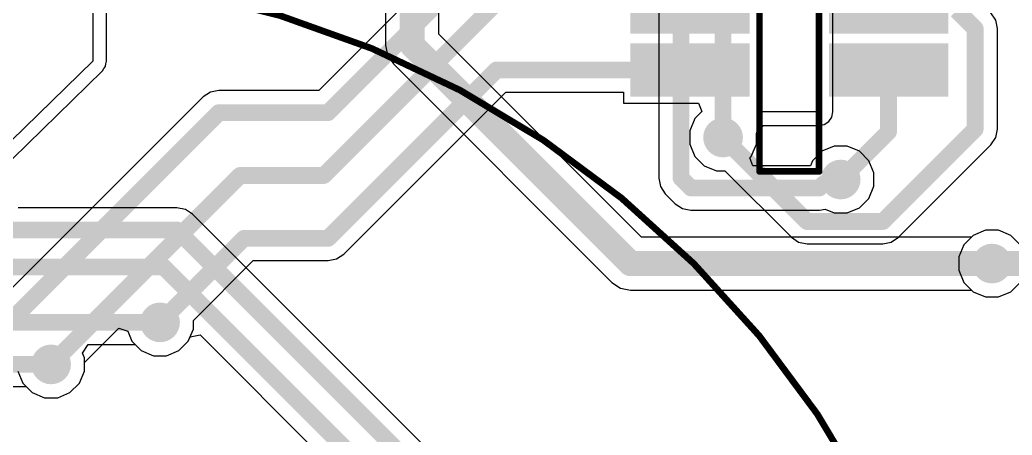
# Model space of a CAD drawing. Header units: millimetres. Extents: x -1.58 to 1.58, y -1.38 to 3.35.
# Drawn here: x 0.017 to 0.607, y 1.103 to 1.35 of the extents above; entities that cross this region are included whole.
import ezdxf

# ---------------------------------------------------------------- set-up
doc = ezdxf.new("R2010")
doc.units = ezdxf.units.MM
doc.header["$MEASUREMENT"] = 0
for name, color, linetype in [('BottomLayer', 5, 'Continuous'), ('Mechanical1', 6, 'Continuous'), ('MultiLayer', 9, 'Continuous'), ('TopLayer', 1, 'Continuous'), ('TopOverlay', 2, 'Continuous'), ('TopPaste', 8, 'Continuous'), ('TopSolder', 216, 'Continuous'), ('ViaHoleLayer', 16, 'Continuous')]:
    doc.layers.add(name, color=color, linetype=linetype)

# ---------------------------------------------------------------- blocks, each defined once
blk = doc.blocks.new('ENCODER_CONN_6')
at = {"layer": 'TopLayer'}
for points in [[(-0.09055, 0.04921), (-0.02756, 0.04921), (-0.02756, 0.02559), (-0.09055, 0.02559)], [(0.02756, 0.04921), (0.09055, 0.04921), (0.09055, 0.02559), (0.02756, 0.02559)], [(-0.09055, 0.01181), (-0.02756, 0.01181), (-0.02756, -0.01181), (-0.09055, -0.01181)], [(0.02756, 0.01181), (0.09055, 0.01181), (0.09055, -0.01181), (0.02756, -0.01181)], [(-0.09055, -0.02559), (-0.02756, -0.02559), (-0.02756, -0.04921), (-0.09055, -0.04921)], [(0.02756, -0.02559), (0.09055, -0.02559), (0.09055, -0.04921), (0.02756, -0.04921)], [(-0.09055, -0.06299), (-0.02756, -0.06299), (-0.02756, -0.08661), (-0.09055, -0.08661)], [(0.02756, -0.06299), (0.09055, -0.06299), (0.09055, -0.08661), (0.02756, -0.08661)]]:
    blk.add_hatch(color=1, dxfattribs=at).paths.add_polyline_path(points)
at = {"layer": 'TopPaste'}
for points in [[(-0.09055, 0.04921), (-0.02756, 0.04921), (-0.02756, 0.02559), (-0.09055, 0.02559)], [(0.02756, 0.04921), (0.09055, 0.04921), (0.09055, 0.02559), (0.02756, 0.02559)], [(-0.09055, 0.01181), (-0.02756, 0.01181), (-0.02756, -0.01181), (-0.09055, -0.01181)], [(0.02756, 0.01181), (0.09055, 0.01181), (0.09055, -0.01181), (0.02756, -0.01181)], [(-0.09055, -0.02559), (-0.02756, -0.02559), (-0.02756, -0.04921), (-0.09055, -0.04921)], [(0.02756, -0.02559), (0.09055, -0.02559), (0.09055, -0.04921), (0.02756, -0.04921)], [(-0.09055, -0.06299), (-0.02756, -0.06299), (-0.02756, -0.08661), (-0.09055, -0.08661)], [(0.02756, -0.06299), (0.09055, -0.06299), (0.09055, -0.08661), (0.02756, -0.08661)]]:
    blk.add_hatch(color=8, dxfattribs=at).paths.add_polyline_path(points)
at = {"layer": 'TopSolder'}
for points in [[(-0.09455, 0.05321), (-0.02356, 0.05321), (-0.02356, 0.02159), (-0.09455, 0.02159)], [(0.02356, 0.05321), (0.09455, 0.05321), (0.09455, 0.02159), (0.02356, 0.02159)], [(-0.09455, 0.01581), (-0.02356, 0.01581), (-0.02356, -0.01581), (-0.09455, -0.01581)], [(0.02356, 0.01581), (0.09455, 0.01581), (0.09455, -0.01581), (0.02356, -0.01581)], [(-0.09455, -0.02159), (-0.02356, -0.02159), (-0.02356, -0.05321), (-0.09455, -0.05321)], [(0.02356, -0.02159), (0.09455, -0.02159), (0.09455, -0.05321), (0.02356, -0.05321)], [(-0.09455, -0.05899), (-0.02356, -0.05899), (-0.02356, -0.09061), (-0.09455, -0.09061)], [(0.02356, -0.05899), (0.09455, -0.05899), (0.09455, -0.09061), (0.02356, -0.09061)]]:
    blk.add_hatch(color=216, dxfattribs=at).paths.add_polyline_path(points)

msp = doc.modelspace()

# ---------------------------------------------------------------- hatches: boundary and pattern name
at = {"layer": 'BottomLayer'}
h = msp.add_hatch(color=5, dxfattribs=at)
edge = h.paths.add_edge_path()
edge.add_arc((0.435, 1.28), 0.01181, 0, 360)
h = msp.add_hatch(color=5, dxfattribs=at)
edge = h.paths.add_edge_path()
edge.add_arc((0.505, 1.255), 0.01181, 0, 360)
h = msp.add_hatch(color=5, dxfattribs=at)
edge = h.paths.add_edge_path()
edge.add_arc((0.595, 1.205), 0.01181, 0, 360)
h = msp.add_hatch(color=5, dxfattribs=at)
edge = h.paths.add_edge_path()
edge.add_arc((0.1, 1.17), 0.01181, 0, 360)
h = msp.add_hatch(color=5, dxfattribs=at)
edge = h.paths.add_edge_path()
edge.add_arc((0.03519, 1.145), 0.01181, 0, 360)
at = {"layer": 'TopLayer'}
h = msp.add_hatch(color=1, dxfattribs=at)
edge = h.paths.add_edge_path()
edge.add_arc((0.435, 1.28), 0.01181, 0, 360)
h = msp.add_hatch(color=1, dxfattribs=at)
edge = h.paths.add_edge_path()
edge.add_arc((0.505, 1.255), 0.01181, 0, 360)
h = msp.add_hatch(color=1, dxfattribs=at)
edge = h.paths.add_edge_path()
edge.add_arc((0.595, 1.205), 0.01181, 0, 360)
h = msp.add_hatch(color=1, dxfattribs=at)
edge = h.paths.add_edge_path()
edge.add_arc((0.1, 1.17), 0.01181, 0, 360)
h = msp.add_hatch(color=1, dxfattribs=at)
edge = h.paths.add_edge_path()
edge.add_arc((0.03519, 1.145), 0.01181, 0, 360)
at = {"layer": 'ViaHoleLayer'}
h = msp.add_hatch(color=16, dxfattribs=at)
edge = h.paths.add_edge_path()
edge.add_arc((0.435, 1.28), 0.00591, 0, 360)
h = msp.add_hatch(color=16, dxfattribs=at)
edge = h.paths.add_edge_path()
edge.add_arc((0.505, 1.255), 0.00591, 0, 360)
h = msp.add_hatch(color=16, dxfattribs=at)
edge = h.paths.add_edge_path()
edge.add_arc((0.595, 1.205), 0.00591, 0, 360)
h = msp.add_hatch(color=16, dxfattribs=at)
edge = h.paths.add_edge_path()
edge.add_arc((0.1, 1.17), 0.00591, 0, 360)
h = msp.add_hatch(color=16, dxfattribs=at)
edge = h.paths.add_edge_path()
edge.add_arc((0.03519, 1.145), 0.00591, 0, 360)

# ---------------------------------------------------------------- linework, layer by layer
at = {"layer": 'BottomLayer'}
for p, q in [((0.39675, 1.98451), (0.39675, 1.25586)), ((0.2342, 1.47779), (0.2342, 1.335)), ((0.2658, 1.34155), (0.2658, 1.47779)), ((0.50028, 1.29528), (0.50028, 1.46063)), ((0.38655, 1.2208), (0.2658, 1.34155)), ((0.2342, 1.335), (0.2354, 1.32895)), ((0.2354, 1.32895), (0.23883, 1.32383)), ((0.23883, 1.32383), (0.36883, 1.19383)), ((0.49966, 1.29215), (0.50028, 1.29528)), ((0.49213, 1.28712), (0.49525, 1.28774)), ((0.49525, 1.28774), (0.49789, 1.28951)), ((0.49789, 1.28951), (0.49966, 1.29215)), ((0.45481, 1.2824), (0.4557, 1.28463)), ((0.45481, 1.27606), (0.45481, 1.2824)), ((0.4557, 1.28463), (0.45891, 1.28712)), ((0.45891, 1.28712), (0.49213, 1.28712)), ((0.45179, 1.26878), (0.45481, 1.27606)), ((0.49378, 1.27179), (0.48821, 1.26622)), ((0.50106, 1.27481), (0.49378, 1.27179)), ((0.50894, 1.27481), (0.50106, 1.27481)), ((0.51622, 1.27179), (0.50894, 1.27481)), ((0.52179, 1.26622), (0.51622, 1.27179)), ((0.45089, 1.26787), (0.45179, 1.26878)), ((0.4528, 1.26325), (0.45089, 1.26787)), ((0.48821, 1.26622), (0.48698, 1.26325)), ((0.52481, 1.25894), (0.52179, 1.26622)), ((0.48698, 1.26325), (0.4528, 1.26325)), ((0.52481, 1.25106), (0.52481, 1.25894)), ((0.39675, 1.25586), (0.39775, 1.25079)), ((0.39775, 1.25079), (0.40063, 1.24649)), ((0.40063, 1.24649), (0.40649, 1.24063)), ((0.52179, 1.24378), (0.52481, 1.25106)), ((0.40649, 1.24063), (0.41079, 1.23775)), ((0.51622, 1.23821), (0.52179, 1.24378)), ((0.11, 1.23825), (0.01549, 1.23825)), ((0.11507, 1.23725), (0.11, 1.23825)), ((0.11937, 1.23437), (0.11507, 1.23725)), ((0.36437, 0.98937), (0.11937, 1.23437)), ((0.41079, 1.23775), (0.41586, 1.23675)), ((0.41586, 1.23675), (0.49233, 1.23675)), ((0.49233, 1.23675), (0.49569, 1.23741)), ((0.49569, 1.23741), (0.50106, 1.23519)), ((0.50106, 1.23519), (0.50894, 1.23519)), ((0.50894, 1.23519), (0.51622, 1.23821)), ((0.59106, 1.22481), (0.58378, 1.22179)), ((0.59894, 1.22481), (0.59106, 1.22481)), ((0.60622, 1.22179), (0.59894, 1.22481)), ((0.58279, 1.2208), (0.38655, 1.2208)), ((0.58378, 1.22179), (0.58279, 1.2208)), ((0.61179, 1.21622), (0.60622, 1.22179)), ((0.36883, 1.19383), (0.37395, 1.1904)), ((0.60622, 1.18821), (0.61179, 1.19378)), ((0.37395, 1.1904), (0.38, 1.1892)), ((0.38, 1.1892), (0.58279, 1.1892)), ((0.58279, 1.1892), (0.58378, 1.18821)), ((0.58378, 1.18821), (0.59106, 1.18519)), ((0.59894, 1.18519), (0.60622, 1.18821)), ((0.59106, 1.18519), (0.59894, 1.18519)), ((0.11122, 1.15321), (0.11679, 1.15878)), ((0.11679, 1.15878), (0.11788, 1.16139)), ((0.11788, 1.16139), (0.12378, 1.16257)), ((0.12378, 1.16257), (0.31675, 0.9696)), ((0.05384, 1.15175), (0.05718, 1.15675)), ((0.055, 1.14894), (0.05384, 1.15175)), ((0.05718, 1.15675), (0.08524, 1.15675)), ((0.08524, 1.15675), (0.08878, 1.15321)), ((0.08878, 1.15321), (0.09606, 1.15019)), ((0.10394, 1.15019), (0.11122, 1.15321)), ((0.055, 1.14106), (0.055, 1.14894)), ((0.09606, 1.15019), (0.10394, 1.15019)), ((0.05199, 1.13378), (0.055, 1.14106)), ((0.04641, 1.12821), (0.05199, 1.13378)), ((-0.01801, 1.13175), (0.02043, 1.13175)), ((0.02043, 1.13175), (0.02397, 1.12821)), ((0.02397, 1.12821), (0.03125, 1.12519)), ((0.03913, 1.12519), (0.04641, 1.12821)), ((0.03125, 1.12519), (0.03913, 1.12519))]:
    msp.add_line(p, q, dxfattribs=at)
for points, const_width in [([(0.435, 1.28), (0.435, 2)], 0.01), ([(0.41, 1.25586), (0.41, 1.99)], 0.01), ([(0.25, 1.335), (0.25, 1.49)], 0.015), ([(0.25, 1.335), (0.38, 1.205)], 0.015), ([(0.41, 1.25586), (0.41586, 1.25)], 0.01), ([(0.50239, 1.25239), (0.505, 1.255)], 0.01), ([(0.41586, 1.25), (0.49233, 1.25)], 0.01), ([(0.49233, 1.25), (0.49472, 1.25239)], 0.01), ([(0.49472, 1.25239), (0.50239, 1.25239)], 0.01), ([(0.01, 1.225), (0.11, 1.225)], 0.01), ([(0.11, 1.225), (0.355, 0.98)], 0.01), ([(0.38, 1.205), (0.595, 1.205)], 0.015), ([(-0.003, 1.203), (0.10209, 1.203)], 0.01), ([(0.10209, 1.203), (0.33, 0.97509)], 0.01), ([(-0.01, 1.17), (0.1, 1.17)], 0.01), ([(-0.025, 1.145), (0.03519, 1.145)], 0.01)]:
    msp.add_lwpolyline(points, dxfattribs=dict(at, const_width=const_width))
for points, const_width in [([(0.24625, 1.335, 1), (0.25375, 1.335, 1)], 0.0075), ([(0.24625, 1.335, 1), (0.25375, 1.335, 1)], 0.0075), ([(0.4325, 1.28, 1), (0.4375, 1.28, 1)], 0.005), ([(0.4075, 1.25586, 1), (0.4125, 1.25586, 1)], 0.005), ([(0.4075, 1.25586, 1), (0.4125, 1.25586, 1)], 0.005), ([(0.5025, 1.255, 1), (0.5075, 1.255, 1)], 0.005), ([(0.41336, 1.25, 1), (0.41836, 1.25, 1)], 0.005), ([(0.41336, 1.25, 1), (0.41836, 1.25, 1)], 0.005), ([(0.48983, 1.25, 1), (0.49483, 1.25, 1)], 0.005), ([(0.48983, 1.25, 1), (0.49483, 1.25, 1)], 0.005), ([(0.49222, 1.25239, 1), (0.49722, 1.25239, 1)], 0.005), ([(0.49222, 1.25239, 1), (0.49722, 1.25239, 1)], 0.005), ([(0.49989, 1.25239, 1), (0.50489, 1.25239, 1)], 0.005), ([(0.49989, 1.25239, 1), (0.50489, 1.25239, 1)], 0.005), ([(0.1075, 1.225, 1), (0.1125, 1.225, 1)], 0.005), ([(0.1075, 1.225, 1), (0.1125, 1.225, 1)], 0.005), ([(0.37625, 1.205, 1), (0.38375, 1.205, 1)], 0.0075), ([(0.37625, 1.205, 1), (0.38375, 1.205, 1)], 0.0075), ([(0.59125, 1.205, 1), (0.59875, 1.205, 1)], 0.0075), ([(0.09959, 1.203, 1), (0.10459, 1.203, 1)], 0.005), ([(0.09959, 1.203, 1), (0.10459, 1.203, 1)], 0.005), ([(0.0975, 1.17, 1), (0.1025, 1.17, 1)], 0.005), ([(0.03269, 1.145, 1), (0.03769, 1.145, 1)], 0.005)]:
    msp.add_lwpolyline(points, format="xyb", close=True, dxfattribs=dict(at, const_width=const_width))
at = {"layer": 'Mechanical1', "const_width": 0.00394}
for points in [[(0.45669, 1.25984), (0.45669, 1.49606)], [(0.49213, 1.25984), (0.49213, 1.49606)], [(0.45669, 1.25984), (0.49213, 1.25984)]]:
    msp.add_lwpolyline(points, dxfattribs=at)
at = {"layer": 'Mechanical1', "const_width": 0.00197}
for points in [[(0.45571, 1.25984, 1), (0.45768, 1.25984, 1)], [(0.45571, 1.25984, 1), (0.45768, 1.25984, 1)], [(0.49114, 1.25984, 1), (0.49311, 1.25984, 1)], [(0.49114, 1.25984, 1), (0.49311, 1.25984, 1)]]:
    msp.add_lwpolyline(points, format="xyb", close=True, dxfattribs=at)
at = {"layer": 'MultiLayer'}
for p, q in [((0.45669, 1.29528), (0.45669, 1.46063)), ((0.49213, 1.46063), (0.49213, 1.29528)), ((0.49213, 1.29528), (0.45669, 1.29528))]:
    msp.add_line(p, q, dxfattribs=at)
at = {"layer": 'TopLayer'}
for p, q in [((0.06, 1.67), (0.06, 1.32552)), ((0.06816, 1.32552), (0.06816, 1.56194)), ((0.29082, 1.40437), (0.19451, 1.30806)), ((0.59725, 1.34985), (0.59437, 1.35415)), ((0.59825, 1.34478), (0.59725, 1.34985)), ((0.59825, 1.285), (0.59825, 1.34478)), ((0.06, 1.32552), (-0.13539, 1.13472)), ((0.06754, 1.3224), (0.06784, 1.32391)), ((0.06784, 1.32391), (0.06816, 1.32542)), ((0.06815, 1.32547), (0.06816, 1.32552)), ((0.06816, 1.32542), (0.06815, 1.32547)), ((-0.12903, 1.12953), (0.0657, 1.31968)), ((0.0657, 1.31968), (0.06573, 1.31972)), ((0.06573, 1.31972), (0.06577, 1.31975)), ((0.06577, 1.31975), (0.06663, 1.32103)), ((0.06663, 1.32103), (0.0675, 1.32231)), ((0.0675, 1.32231), (0.06751, 1.32235)), ((0.06751, 1.32235), (0.06754, 1.3224)), ((0.12993, 1.30705), (0.12563, 1.30418)), ((0.135, 1.30806), (0.12993, 1.30705)), ((0.19451, 1.30806), (0.135, 1.30806)), ((0.20937, 1.21063), (0.30569, 1.30694)), ((0.30569, 1.30694), (0.37586, 1.30694)), ((0.37586, 1.30694), (0.37586, 1.30039)), ((0.12563, 1.30418), (-0.03874, 1.13981)), ((0.37586, 1.30039), (0.42038, 1.30039)), ((0.42038, 1.30039), (0.42237, 1.29539)), ((0.42237, 1.29539), (0.41821, 1.29122)), ((0.41821, 1.29122), (0.41519, 1.28394)), ((0.41519, 1.28394), (0.41519, 1.27606)), ((0.59725, 1.27993), (0.59825, 1.285)), ((0.41519, 1.27606), (0.41821, 1.26878)), ((0.53937, 1.22063), (0.59437, 1.27563)), ((0.59437, 1.27563), (0.59725, 1.27993)), ((0.41821, 1.26878), (0.42378, 1.26321)), ((0.42378, 1.26321), (0.43106, 1.26019)), ((0.43106, 1.26019), (0.43607, 1.26019)), ((0.43607, 1.26019), (0.47563, 1.22063)), ((0.59106, 1.22481), (0.58378, 1.22179)), ((0.59894, 1.22481), (0.59106, 1.22481)), ((0.60622, 1.22179), (0.59894, 1.22481)), ((0.47563, 1.22063), (0.47993, 1.21775)), ((0.47993, 1.21775), (0.485, 1.21675)), ((0.485, 1.21675), (0.53, 1.21675)), ((0.53, 1.21675), (0.53507, 1.21775)), ((0.53507, 1.21775), (0.53937, 1.22063)), ((0.58378, 1.22179), (0.57821, 1.21622)), ((0.60721, 1.2208), (0.60622, 1.22179)), ((0.20507, 1.20775), (0.20937, 1.21063)), ((0.57821, 1.21622), (0.57519, 1.20894)), ((0.11981, 1.17107), (0.15549, 1.20675)), ((0.15549, 1.20675), (0.2, 1.20675)), ((0.2, 1.20675), (0.20507, 1.20775)), ((0.57519, 1.20894), (0.57519, 1.20106)), ((0.57519, 1.20106), (0.57821, 1.19378)), ((0.57821, 1.19378), (0.58378, 1.18821)), ((0.58378, 1.18821), (0.59106, 1.18519)), ((0.59894, 1.18519), (0.60622, 1.18821)), ((0.60622, 1.18821), (0.60721, 1.1892)), ((0.59106, 1.18519), (0.59894, 1.18519)), ((0.11981, 1.16606), (0.11981, 1.17107)), ((0.055, 1.14607), (0.07557, 1.16663)), ((0.07557, 1.16663), (0.08074, 1.16473)), ((0.08074, 1.16473), (0.08321, 1.15878)), ((0.11679, 1.15878), (0.11981, 1.16606)), ((0.08321, 1.15878), (0.08878, 1.15321)), ((0.11122, 1.15321), (0.11679, 1.15878)), ((0.08878, 1.15321), (0.09606, 1.15019)), ((0.10394, 1.15019), (0.11122, 1.15321)), ((0.055, 1.14106), (0.055, 1.14607)), ((0.09606, 1.15019), (0.10394, 1.15019)), ((0.01538, 1.14106), (0.0184, 1.13378)), ((0.05199, 1.13378), (0.055, 1.14106)), ((0.0184, 1.13378), (0.02397, 1.12821)), ((0.04641, 1.12821), (0.05199, 1.13378)), ((0.02397, 1.12821), (0.03125, 1.12519)), ((0.03913, 1.12519), (0.04641, 1.12821)), ((0.03125, 1.12519), (0.03913, 1.12519))]:
    msp.add_line(p, q, dxfattribs=at)
for points, const_width in [([(0.2, 1.2948), (0.3002, 1.395)], 0.01), ([(0.1974, 1.2574), (0.2976, 1.3576)], 0.01), ([(0.5741, 1.35567), (0.585, 1.34478)], 0.01), ([(0.585, 1.285), (0.585, 1.34478)], 0.01), ([(0.2, 1.22), (0.3002, 1.3202)], 0.01), ([(0.3002, 1.3202), (0.41535, 1.3202)], 0.01), ([(0.53346, 1.28346), (0.53346, 1.3202)], 0.01), ([(-0.0398, 1.12), (0.135, 1.2948)], 0.01), ([(0.135, 1.2948), (0.2, 1.2948)], 0.01), ([(0.505, 1.255), (0.53346, 1.28346)], 0.01), ([(0.53, 1.23), (0.585, 1.285)], 0.01), ([(0.435, 1.28), (0.485, 1.23)], 0.01), ([(0.03519, 1.145), (0.14759, 1.2574)], 0.01), ([(0.14759, 1.2574), (0.1974, 1.2574)], 0.01), ([(0.485, 1.23), (0.53, 1.23)], 0.01), ([(0.1, 1.17), (0.15, 1.22)], 0.01), ([(0.15, 1.22), (0.2, 1.22)], 0.01), ([(0.595, 1.205), (0.855, 1.205)], 0.015)]:
    msp.add_lwpolyline(points, dxfattribs=dict(at, const_width=const_width))
for points, const_width in [([(0.5825, 1.34478, 1), (0.5875, 1.34478, 1)], 0.005), ([(0.5825, 1.34478, 1), (0.5875, 1.34478, 1)], 0.005), ([(0.2977, 1.3202, 1), (0.3027, 1.3202, 1)], 0.005), ([(0.2977, 1.3202, 1), (0.3027, 1.3202, 1)], 0.005), ([(0.41285, 1.3202, 1), (0.41785, 1.3202, 1)], 0.005), ([(0.53096, 1.3202, 1), (0.53596, 1.3202, 1)], 0.005), ([(0.1325, 1.2948, 1), (0.1375, 1.2948, 1)], 0.005), ([(0.1325, 1.2948, 1), (0.1375, 1.2948, 1)], 0.005), ([(0.1975, 1.2948, 1), (0.2025, 1.2948, 1)], 0.005), ([(0.1975, 1.2948, 1), (0.2025, 1.2948, 1)], 0.005), ([(0.53096, 1.28346, 1), (0.53596, 1.28346, 1)], 0.005), ([(0.53096, 1.28346, 1), (0.53596, 1.28346, 1)], 0.005), ([(0.5825, 1.285, 1), (0.5875, 1.285, 1)], 0.005), ([(0.5825, 1.285, 1), (0.5875, 1.285, 1)], 0.005), ([(0.4325, 1.28, 1), (0.4375, 1.28, 1)], 0.005), ([(0.14509, 1.2574, 1), (0.15009, 1.2574, 1)], 0.005), ([(0.14509, 1.2574, 1), (0.15009, 1.2574, 1)], 0.005), ([(0.1949, 1.2574, 1), (0.1999, 1.2574, 1)], 0.005), ([(0.1949, 1.2574, 1), (0.1999, 1.2574, 1)], 0.005), ([(0.5025, 1.255, 1), (0.5075, 1.255, 1)], 0.005), ([(0.4825, 1.23, 1), (0.4875, 1.23, 1)], 0.005), ([(0.4825, 1.23, 1), (0.4875, 1.23, 1)], 0.005), ([(0.5275, 1.23, 1), (0.5325, 1.23, 1)], 0.005), ([(0.5275, 1.23, 1), (0.5325, 1.23, 1)], 0.005), ([(0.1475, 1.22, 1), (0.1525, 1.22, 1)], 0.005), ([(0.1475, 1.22, 1), (0.1525, 1.22, 1)], 0.005), ([(0.1975, 1.22, 1), (0.2025, 1.22, 1)], 0.005), ([(0.1975, 1.22, 1), (0.2025, 1.22, 1)], 0.005), ([(0.59125, 1.205, 1), (0.59875, 1.205, 1)], 0.0075), ([(0.0975, 1.17, 1), (0.1025, 1.17, 1)], 0.005), ([(0.03269, 1.145, 1), (0.03769, 1.145, 1)], 0.005)]:
    msp.add_lwpolyline(points, format="xyb", close=True, dxfattribs=dict(at, const_width=const_width))
at = {"layer": 'TopOverlay', "const_width": 0.00394}
msp.add_lwpolyline([(0.59055, 0.7874, 1), (-0.59055, 0.7874, 1)], format="xyb", close=True, dxfattribs=at)

# ---------------------------------------------------------------- block references
msp.add_blockref('ENCODER_CONN_6', (0.47441, 1.395))

doc.saveas('drawing.dxf')
